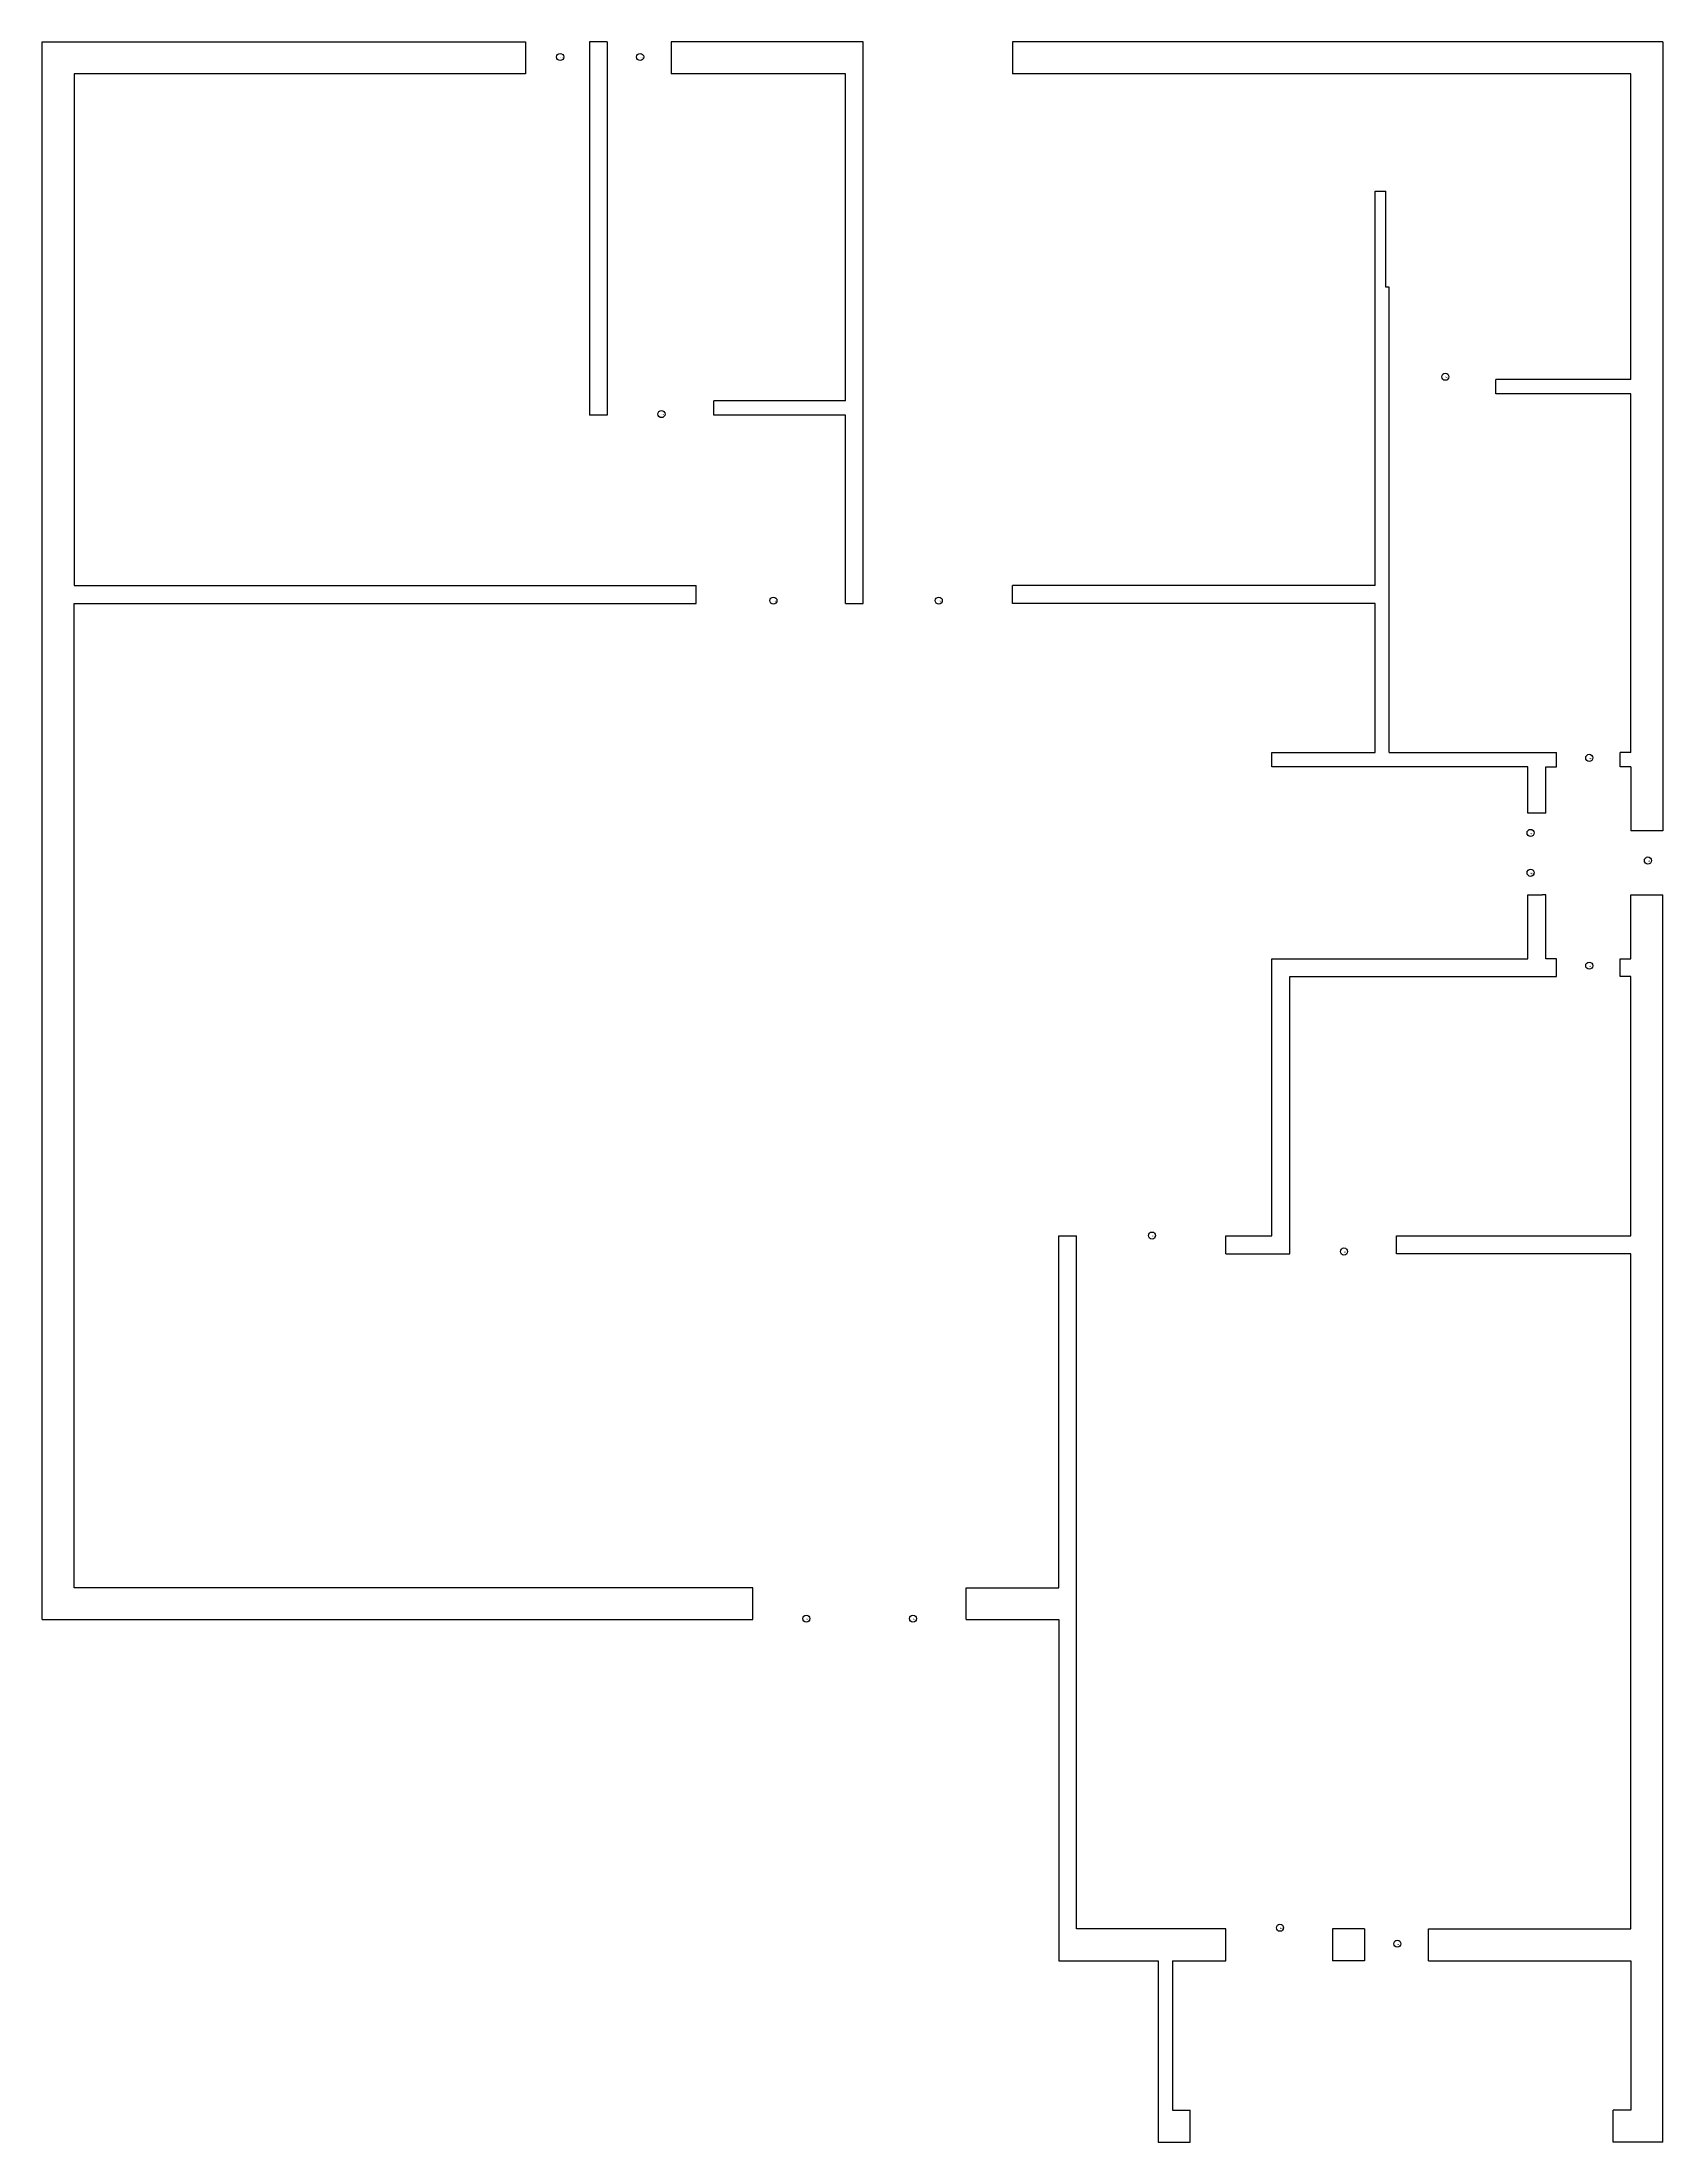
# Model space of a CAD drawing. Header units: metres. Extents: x 328 to 784, y 390 to 981.
import ezdxf

# ---------------------------------------------------------------- set-up
doc = ezdxf.new("R2010")
doc.units = ezdxf.units.M

msp = doc.modelspace()

# ---------------------------------------------------------------- linework, layer by layer
at = {"color": 2}
for centre in [(473.76, 976.79), (496.26, 976.79), (722.76, 886.79), (502.26, 876.29), (533.76, 823.79), (580.26, 823.79), (763.26, 779.54), (746.76, 758.42), (779.76, 750.64), (746.76, 747.19), (763.26, 721.04), (640.26, 645.1), (694.26, 640.6), (543.01, 537.29), (573.01, 537.29), (676.26, 450.29), (709.26, 445.8)]:
    msp.add_circle(centre, 1, dxfattribs=at)
at = {"layer": 'walls'}
for p, q in [((328, 537), (328, 981)), ((328, 981), (464, 981)), ((464, 981), (464, 972)), ((487, 981), (482, 981)), ((482, 981), (482, 876)), ((487, 981), (487, 876)), ((559, 981), (505, 981)), ((505, 981), (505, 972)), ((559, 823), (559, 981)), ((784, 981), (601, 981)), ((601, 981), (601, 972)), ((784, 981), (784, 759)), ((464, 972), (337, 972)), ((337, 972), (337, 948)), ((554, 972), (505, 972)), ((554, 880), (554, 972)), ((775, 972), (601, 972)), ((775, 886), (775, 972)), ((337, 948), (337, 828)), ((703, 912), (703, 939)), ((703, 939), (706, 939)), ((706, 912), (706, 939)), ((703, 828), (703, 912)), ((707, 912), (706, 912)), ((707, 781), (707, 912)), ((737, 882), (737, 886)), ((775, 886), (737, 886)), ((775, 882), (737, 882)), ((775, 781), (775, 882)), ((487, 876), (482, 876)), ((517, 876), (517, 880)), ((554, 880), (517, 880)), ((554, 876), (517, 876)), ((554, 823), (554, 876)), ((337, 828), (512, 828)), ((512, 823), (512, 828)), ((601, 823), (601, 828)), ((703, 828), (601, 828)), ((337, 546), (337, 823)), ((337, 823), (512, 823)), ((554, 823), (559, 823)), ((703, 823), (601, 823)), ((703, 781), (703, 823)), ((674, 777), (674, 781)), ((674, 781), (703, 781)), ((707, 781), (754, 781)), ((754, 777), (754, 781)), ((772, 777), (772, 781)), ((775, 781), (772, 781)), ((746, 777), (674, 777)), ((746, 764), (746, 777)), ((751, 764), (751, 777)), ((751, 777), (754, 777)), ((775, 777), (772, 777)), ((775, 777), (775, 759)), ((751, 764), (746, 764)), ((784, 759), (775, 759)), ((746, 723), (746, 741)), ((746, 741), (750, 741)), ((751, 741), (750, 741)), ((751, 723), (751, 741)), ((775, 723), (775, 741)), ((775, 741), (784, 741)), ((784, 390), (784, 741)), ((674, 645), (674, 723)), ((674, 723), (746, 723)), ((754, 723), (751, 723)), ((754, 718), (754, 723)), ((772, 718), (772, 723)), ((772, 723), (775, 723)), ((679, 640), (679, 718)), ((679, 718), (754, 718)), ((775, 718), (772, 718)), ((775, 645), (775, 718)), ((614, 546), (614, 645)), ((614, 645), (619, 645)), ((619, 450), (619, 645)), ((661, 640), (661, 645)), ((661, 645), (674, 645)), ((709, 640), (709, 645)), ((709, 645), (775, 645)), ((661, 640), (679, 640)), ((775, 640), (709, 640)), ((775, 450), (775, 640)), ((528, 546), (337, 546)), ((528, 537), (528, 546)), ((588, 537), (588, 546)), ((588, 546), (614, 546)), ((328, 537), (528, 537)), ((588, 537), (614, 537)), ((614, 537), (614, 441)), ((661, 450), (619, 450)), ((661, 441), (661, 450)), ((700, 450), (691, 450)), ((691, 450), (691, 441)), ((700, 450), (700, 441)), ((718, 441), (718, 450)), ((718, 450), (775, 450)), ((614, 441), (642, 441)), ((642, 441), (642, 390)), ((646, 441), (661, 441)), ((646, 441), (646, 399)), ((700, 441), (691, 441)), ((718, 441), (775, 441)), ((775, 441), (775, 399)), ((646, 399), (651, 399)), ((651, 390), (651, 399)), ((775, 399), (770, 399)), ((770, 390), (770, 399)), ((642, 390), (651, 390)), ((784, 390), (770, 390))]:
    msp.add_line(p, q, dxfattribs=at)

# ---------------------------------------------------------------- texts
at = {"char_height": 0.3, "attachment_point": 1}
for s, insert in [('Wp', (473.76, 976.79)), ('Wp', (496.26, 976.79)), ('Dp9', (722.76, 886.79)), ('Dp7', (502.26, 876.29)), ('Dp6', (533.76, 823.79)), ('Dp5', (580.26, 823.79)), ('Wp', (763.26, 779.54)), ('Dp11', (746.76, 758.42)), ('Wp', (779.76, 750.64)), ('Dp10', (746.76, 747.19)), ('Wp', (763.26, 721.04)), ('Dp3', (640.26, 645.1)), ('Dp4', (694.26, 640.6)), ('Dp2', (543.01, 537.29)), ('Dp1', (573.01, 537.29)), ('Dp8', (676.26, 450.29)), ('Wp', (709.26, 445.8))]:
    msp.add_mtext(s, dxfattribs=dict(at, insert=insert))

doc.saveas('drawing.dxf')
